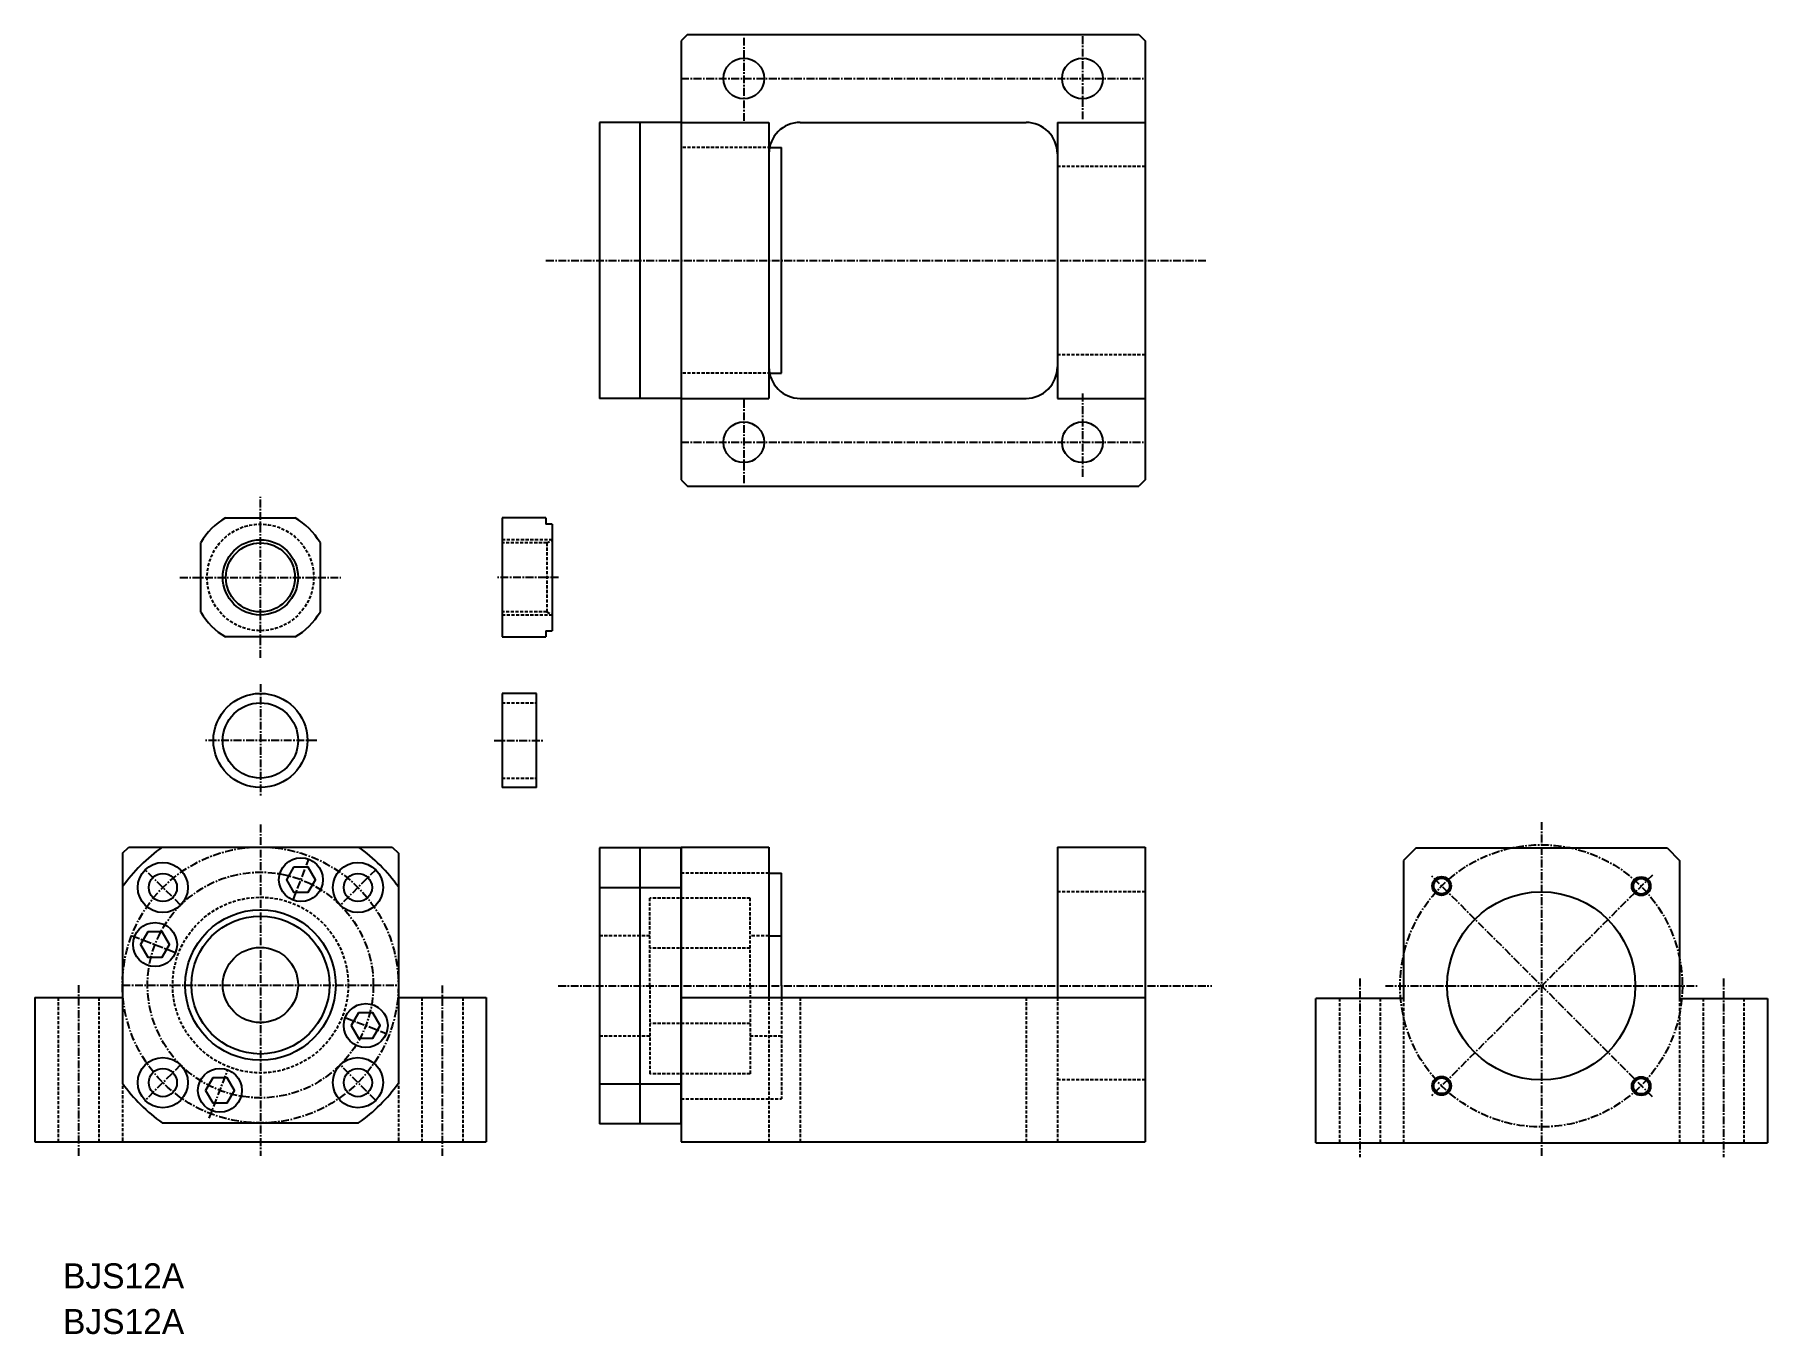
# Model space of a CAD drawing. Extents: x 80 to 356, y 41 to 249.
import ezdxf

# ---------------------------------------------------------------- set-up
doc = ezdxf.new("R2010")
doc.units = 0
doc.linetypes.add('CENTER', pattern=[2, 1.25, -0.25, 0.25, -0.25])
doc.linetypes.add('DASHED', pattern=[0.75, 0.5, -0.25])
doc.layers.get('0').update_dxf_attribs({"linetype": 'CONTINUOUS'})
doc.layers.add('CENTER', color=1, linetype='CENTER')

msp = doc.modelspace()

# ---------------------------------------------------------------- linework, layer by layer
for p, q in [((183.94, 248.72), (182.94, 247.72)), ((183.94, 248.72), (255.94, 248.72)), ((255.94, 248.72), (256.94, 247.72)), ((182.94, 247.72), (182.94, 177.72)), ((256.94, 247.72), (256.94, 177.72)), ((182.94, 234.72), (196.94, 234.72)), ((196.94, 234.72), (196.94, 190.72)), ((201.94, 234.72), (237.94, 234.72)), ((242.94, 234.72), (242.94, 190.72)), ((242.94, 234.72), (256.94, 234.72)), ((182.94, 190.72), (196.94, 190.72)), ((201.94, 190.72), (237.94, 190.72)), ((242.94, 190.72), (256.94, 190.72)), ((182.94, 177.72), (183.94, 176.72)), ((256.94, 177.72), (255.94, 176.72)), ((183.94, 176.72), (255.94, 176.72)), ((182.94, 119.17), (182.94, 72.17)), ((182.94, 119.17), (196.94, 119.17)), ((196.94, 119.17), (196.94, 95.17)), ((242.94, 119.17), (242.94, 95.17)), ((242.94, 119.17), (256.94, 119.17)), ((256.94, 119.17), (256.94, 72.17)), ((300.16, 119.03), (298.16, 117.03)), ((300.16, 119.03), (340.16, 119.03)), ((340.16, 119.03), (342.16, 117.03)), ((298.16, 117.03), (298.16, 95.03)), ((342.16, 117.03), (342.16, 95.03)), ((182.94, 95.17), (256.94, 95.17)), ((342.16, 95.03), (356.16, 95.03)), ((356.16, 95.03), (356.16, 72.03)), ((182.94, 72.17), (256.94, 72.17)), ((284.16, 72.03), (356.16, 72.03))]:
    msp.add_line(p, q)
at = {"color": 7, "linetype": 'CONTINUOUS'}
for p, q in [((182.94, 234.72), (169.94, 234.72)), ((169.94, 234.72), (169.94, 190.72)), ((176.44, 190.72), (176.44, 234.72)), ((197.2, 230.72), (198.94, 230.72)), ((198.94, 194.72), (198.94, 230.72)), ((197.2, 194.72), (198.94, 194.72)), ((182.94, 190.72), (169.94, 190.72)), ((110.31, 171.67), (121.4, 171.67)), ((154.39, 171.67), (154.39, 152.67)), ((161.39, 171.67), (154.39, 171.67)), ((161.39, 171.67), (161.39, 170.67)), ((162.39, 170.67), (161.39, 170.67)), ((162.39, 170.67), (162.39, 153.67)), ((106.36, 156.62), (106.36, 167.71)), ((125.36, 167.71), (125.36, 156.62)), ((121.4, 152.67), (110.31, 152.67)), ((115.86, 152.67), (115.86, 152.67)), ((118.63, 152.67), (118.63, 152.67)), ((154.39, 152.67), (161.39, 152.67)), ((161.39, 153.67), (161.39, 152.67)), ((161.39, 153.67), (162.39, 153.67)), ((154.39, 143.67), (154.39, 128.67)), ((159.89, 143.67), (154.39, 143.67)), ((159.89, 128.67), (159.89, 143.67)), ((159.89, 128.67), (154.39, 128.67)), ((93.86, 118.17), (94.86, 119.17)), ((94.86, 119.17), (136.86, 119.17)), ((136.86, 119.17), (137.86, 118.17)), ((169.94, 119.03), (169.94, 75.03)), ((182.94, 119.03), (169.94, 119.03)), ((176.44, 75.03), (176.44, 119.03)), ((182.94, 75.03), (182.94, 119.03)), ((93.86, 118.17), (93.86, 81.52)), ((137.86, 118.17), (137.86, 81.52)), ((196.94, 115.03), (198.94, 115.03)), ((198.94, 97.03), (198.94, 115.03)), ((182.94, 112.68), (169.94, 112.68)), ((196.94, 105.03), (198.94, 105.03)), ((198.94, 97.03), (198.94, 95.17)), ((79.86, 95.17), (79.86, 72.17)), ((79.86, 95.17), (93.86, 95.17)), ((137.86, 95.17), (151.86, 95.17)), ((151.86, 95.17), (151.86, 72.17)), ((284.16, 72.03), (284.16, 95.03)), ((298.16, 95.03), (284.16, 95.03)), ((182.94, 81.38), (169.94, 81.38)), ((100.21, 75.17), (131.51, 75.17)), ((182.94, 75.03), (169.94, 75.03)), ((79.86, 72.17), (151.86, 72.17))]:
    msp.add_line(p, q, dxfattribs=at)
at = {"color": 3, "linetype": 'DASHED'}
for p, q in [((197.2, 230.72), (182.94, 230.72)), ((242.94, 227.72), (256.94, 227.72)), ((242.94, 197.72), (256.94, 197.72)), ((197.2, 194.72), (182.94, 194.72)), ((162.39, 168.17), (154.39, 168.17)), ((161.52, 167.67), (154.39, 167.67)), ((161.52, 167.67), (162.39, 168.17)), ((161.52, 167.67), (161.52, 156.67)), ((161.52, 156.67), (154.39, 156.67)), ((162.39, 156.17), (154.39, 156.17)), ((161.52, 156.67), (162.39, 156.17)), ((154.39, 142.17), (159.89, 142.17)), ((154.39, 130.17), (159.89, 130.17)), ((196.94, 115.03), (182.94, 115.03)), ((193.94, 111.03), (177.94, 111.03)), ((177.94, 97.03), (177.94, 111.03)), ((193.94, 97.03), (193.94, 111.03)), ((256.94, 112.03), (242.94, 112.03)), ((177.94, 105.03), (169.94, 105.03)), ((196.94, 105.03), (193.94, 105.03)), ((193.94, 103.03), (177.94, 103.03)), ((177.94, 97.03), (177.94, 83.03)), ((193.94, 97.03), (193.94, 83.03)), ((83.61, 95.17), (83.61, 72.17)), ((90.11, 95.17), (90.11, 72.17)), ((141.61, 95.17), (141.61, 72.17)), ((148.11, 95.17), (148.11, 72.17)), ((196.94, 95.17), (196.94, 72.17)), ((198.94, 95.17), (198.94, 79.03)), ((201.94, 95.17), (201.94, 72.17)), ((237.94, 95.17), (237.94, 72.17)), ((242.94, 95.17), (242.94, 72.17)), ((287.91, 95.03), (287.91, 72.03)), ((294.41, 95.03), (294.41, 72.03)), ((298.16, 95.03), (298.16, 72.03)), ((342.16, 95.03), (342.16, 72.03)), ((345.91, 95.03), (345.91, 72.03)), ((352.41, 95.03), (352.41, 72.03)), ((177.94, 89.03), (169.94, 89.03)), ((193.94, 91.03), (177.94, 91.03)), ((198.94, 89.03), (193.94, 89.03)), ((193.94, 83.03), (177.94, 83.03)), ((93.86, 81.84), (93.86, 72.17)), ((137.86, 81.84), (137.86, 72.17)), ((256.94, 82.03), (242.94, 82.03)), ((182.94, 79.03), (198.94, 79.03))]:
    msp.add_line(p, q, dxfattribs=at)
at = {"color": 7, "linetype": 'CONTINUOUS'}
for points in [[(121.16, 115.97), (120.01, 113.97), (121.16, 111.97), (123.47, 111.97), (124.62, 113.97), (123.47, 115.97)], [(97.9, 105.63), (96.75, 103.63), (97.9, 101.63), (100.21, 101.63), (101.37, 103.63), (100.21, 105.63)], [(131.5, 92.71), (130.35, 90.71), (131.5, 88.71), (133.81, 88.71), (134.97, 90.71), (133.81, 92.71)], [(108.25, 82.37), (107.09, 80.37), (108.25, 78.37), (110.55, 78.37), (111.71, 80.37), (110.55, 82.37)]]:
    msp.add_lwpolyline(points, close=True, dxfattribs=at)
for centre, radius in [((192.94, 241.72), 3.25), ((246.94, 241.72), 3.25), ((192.94, 183.72), 3.25), ((246.94, 183.72), 3.25), ((304.22, 112.97), 1.25), ((336.04, 112.92), 1.25), ((320.1, 97.03), 15), ((304.22, 81.1), 1.25), ((336.04, 81.05), 1.25)]:
    msp.add_circle(centre, radius)
at = {"color": 3, "linetype": 'DASHED'}
for centre, radius in [((115.86, 162.17), 8.5), ((115.86, 97.17), 14)]:
    msp.add_circle(centre, radius, dxfattribs=at)
at = {"color": 3, "linetype": 'CONTINUOUS'}
for centre, radius in [((115.86, 162.17), 6), ((304.22, 112.97), 1.5), ((336.04, 112.92), 1.5), ((304.22, 81.1), 1.5), ((336.04, 81.05), 1.5)]:
    msp.add_circle(centre, radius, dxfattribs=at)
at = {"color": 7, "linetype": 'CONTINUOUS'}
for centre, radius in [((115.86, 162.17), 5.5), ((115.86, 136.17), 7.5), ((115.86, 136.17), 6), ((100.3, 112.72), 4), ((122.32, 113.97), 3.5), ((131.41, 112.72), 4), ((100.3, 112.72), 2.25), ((131.41, 112.72), 2.25), ((115.86, 97.17), 12), ((115.86, 97.17), 11), ((99.06, 103.63), 3.5), ((115.86, 97.17), 6), ((132.66, 90.71), 3.5), ((100.3, 81.61), 4), ((100.3, 81.61), 2.25), ((109.4, 80.37), 3.5), ((131.41, 81.61), 4), ((131.41, 81.61), 2.25)]:
    msp.add_circle(centre, radius, dxfattribs=at)
for centre, start, end in [((201.94, 229.72), 90, 180), ((237.94, 229.72), 0, 90), ((201.94, 195.72), 180, 270), ((237.94, 195.72), 270, 0)]:
    msp.add_arc(centre, 5, start, end)
for centre, radius, start, end in [((115.86, 162.17), 11, 120.2726, 149.7274), ((115.86, 162.17), 11, 30.2726, 59.7274), ((115.86, 162.17), 11, 210.2726, 239.7274), ((115.86, 162.17), 11, 300.2726, 329.7274), ((115.86, 97.17), 27, 125.4309, 144.5691), ((115.86, 97.17), 27, 35.4309, 54.5691), ((115.86, 97.17), 27, 215.4309, 234.5691), ((115.86, 97.17), 27, 305.4309, 324.5691)]:
    msp.add_arc(centre, radius, start, end, dxfattribs=at)
at = {"layer": 'CENTER', "color": 1, "linetype": 'CENTER'}
for p, q in [((192.94, 248.22), (192.94, 234.72)), ((246.94, 248.47), (246.94, 234.97)), ((182.94, 241.72), (256.94, 241.72)), ((161.39, 212.72), (266.7, 212.72)), ((246.94, 191.47), (246.94, 177.97)), ((192.94, 190.47), (192.94, 176.97)), ((182.94, 183.72), (256.94, 183.72)), ((115.86, 149.34), (115.86, 175)), ((103.03, 162.17), (128.69, 162.17)), ((163.39, 162.17), (153.39, 162.17)), ((115.86, 145.15), (115.86, 127.19)), ((124.84, 136.17), (106.88, 136.17)), ((153.14, 136.17), (161.14, 136.17)), ((115.86, 122.75), (115.86, 69.91)), ((320.16, 123.16), (320.16, 69.74)), ((121.06, 110.7), (123.57, 117.24)), ((103.13, 109.9), (97.47, 115.55)), ((134.24, 115.55), (128.59, 109.9)), ((337.83, 79.35), (302.48, 114.71)), ((337.83, 114.71), (302.48, 79.35)), ((95.4, 105.03), (102.32, 102.37)), ((86.86, 97.15), (86.86, 69.91)), ((93.86, 97.17), (137.86, 97.17)), ((144.86, 97.1), (144.86, 69.91)), ((163.34, 97.03), (267.58, 97.03)), ((291.16, 98.21), (291.16, 69.74)), ((295.26, 97.03), (344.95, 97.03)), ((349.16, 98.21), (349.16, 69.74)), ((129.39, 91.97), (135.93, 89.46)), ((103.13, 84.44), (97.47, 78.78)), ((107.69, 75.92), (110.66, 83.63)), ((134.24, 78.78), (128.59, 84.44))]:
    msp.add_line(p, q, dxfattribs=at)
for centre, radius in [((115.86, 97.17), 22), ((320.1, 97.03), 22.5), ((115.86, 97.17), 18)]:
    msp.add_circle(centre, radius, dxfattribs=at)

# ---------------------------------------------------------------- texts
at = {"color": 7, "linetype": 'CONTINUOUS'}
for p in [(84.38, 48.79), (84.38, 41.52)]:
    msp.add_text('BJS12A', height=4, dxfattribs=at).set_placement(p)

doc.saveas('drawing.dxf')
